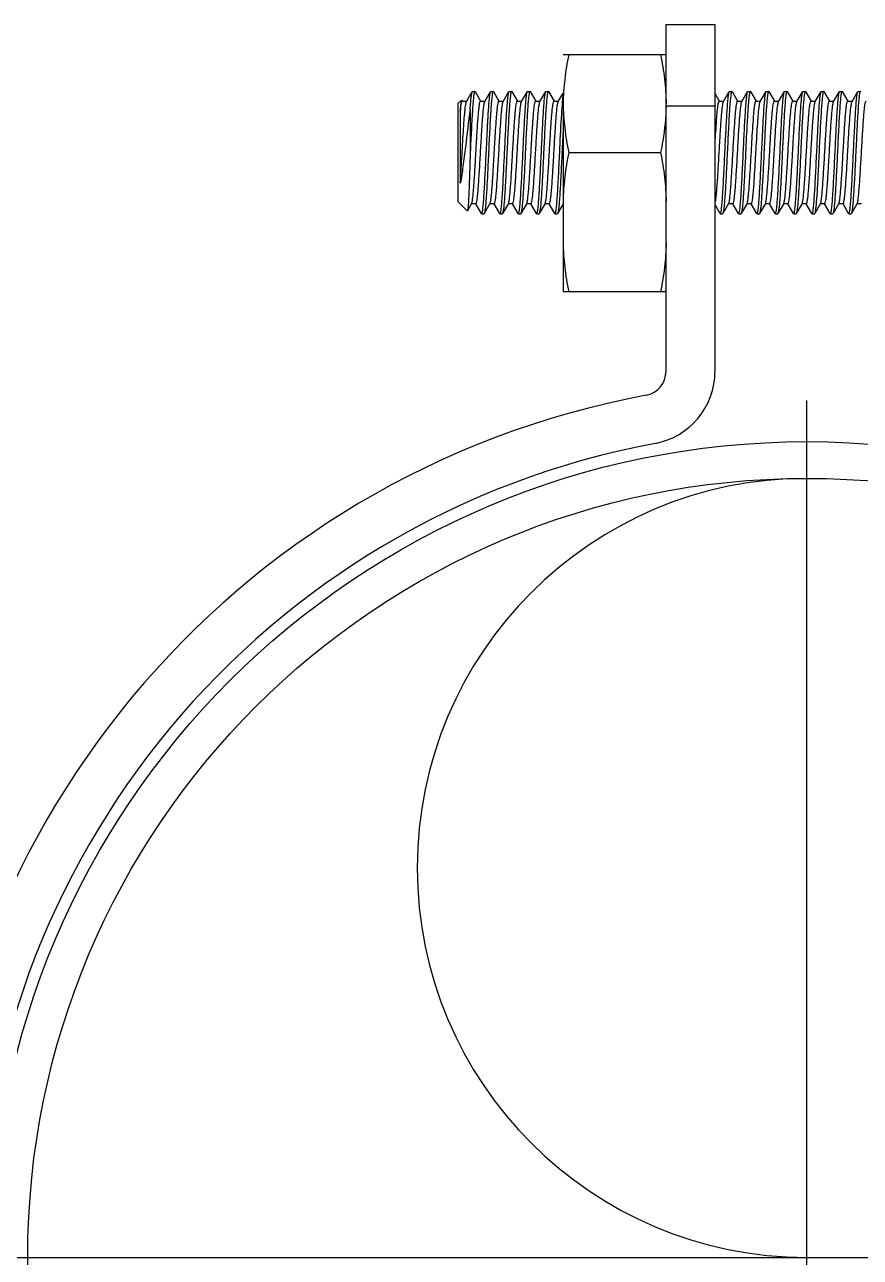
# Model space of a CAD drawing. Extents: x 27938 to 1042331, y -235042 to 1535213.
# Drawn here: x 726423 to 726797, y 752819 to 753371 of the extents above; entities that cross this region are included whole.
import ezdxf

# ---------------------------------------------------------------- set-up
doc = ezdxf.new("R2010")
doc.units = 0
doc.header["$LTSCALE"] = 1000
doc.header["$MEASUREMENT"] = 0
doc.linetypes.add('CENTER', pattern=[50.8, 31.75, -6.35, 6.35, -6.35])

msp = doc.modelspace()

# ---------------------------------------------------------------- linework, layer by layer
at = {"linetype": 'Continuous'}
for p, q in [((726710.41, 753215.81), (726710.41, 753370.97)), ((726710.41, 753370.97), (726732.33, 753370.97)), ((726732.33, 753215.81), (726732.33, 753370.97)), ((726710.41, 753357.52), (726664.39, 753357.52)), ((726621.07, 753336.54), (726623.67, 753340.99)), ((726623.77, 753341.09), (726624.8, 753341.09)), ((726624.91, 753340.99), (726624.8, 753341.09)), ((726624.91, 753340.99), (726627.41, 753336.68)), ((726629.29, 753336.54), (726631.88, 753340.99)), ((726631.88, 753340.99), (726631.99, 753341.09)), ((726631.99, 753341.09), (726633.02, 753341.09)), ((726633.13, 753340.99), (726633.02, 753341.09)), ((726633.13, 753340.99), (726635.63, 753336.68)), ((726637.51, 753336.54), (726640.1, 753340.99)), ((726640.1, 753340.99), (726640.21, 753341.09)), ((726640.21, 753341.09), (726641.24, 753341.09)), ((726641.35, 753340.99), (726641.24, 753341.09)), ((726641.35, 753340.99), (726643.85, 753336.68)), ((726645.73, 753336.54), (726648.32, 753340.99)), ((726648.32, 753340.99), (726648.43, 753341.09)), ((726648.43, 753341.09), (726649.46, 753341.09)), ((726649.57, 753340.99), (726649.46, 753341.09)), ((726649.57, 753340.99), (726652.07, 753336.68)), ((726653.95, 753336.54), (726656.54, 753340.99)), ((726656.54, 753340.99), (726656.65, 753341.09)), ((726656.65, 753341.09), (726657.68, 753341.09)), ((726657.78, 753340.99), (726660.29, 753336.68)), ((726736.13, 753336.54), (726738.72, 753340.99)), ((726738.72, 753340.99), (726738.83, 753341.09)), ((726738.83, 753341.09), (726739.86, 753341.09)), ((726739.97, 753340.99), (726739.86, 753341.09)), ((726739.97, 753340.99), (726742.47, 753336.68)), ((726744.35, 753336.54), (726746.94, 753340.99)), ((726746.94, 753340.99), (726747.05, 753341.09)), ((726747.05, 753341.09), (726748.08, 753341.09)), ((726748.19, 753340.99), (726750.69, 753336.68)), ((726752.57, 753336.54), (726755.16, 753340.99)), ((726755.16, 753340.99), (726755.27, 753341.09)), ((726755.27, 753341.09), (726756.3, 753341.09)), ((726756.41, 753340.99), (726756.3, 753341.09)), ((726756.41, 753340.99), (726758.91, 753336.68)), ((726760.79, 753336.54), (726763.38, 753340.99)), ((726763.38, 753340.99), (726763.49, 753341.09)), ((726763.49, 753341.09), (726764.52, 753341.09)), ((726764.62, 753340.99), (726764.52, 753341.09)), ((726764.62, 753340.99), (726767.13, 753336.68)), ((726769, 753336.54), (726771.6, 753340.99)), ((726771.6, 753340.99), (726771.7, 753341.09)), ((726771.7, 753341.09), (726772.73, 753341.09)), ((726772.84, 753340.99), (726772.73, 753341.09)), ((726772.84, 753340.99), (726775.34, 753336.68)), ((726777.22, 753336.54), (726779.82, 753340.99)), ((726779.82, 753340.99), (726779.92, 753341.09)), ((726779.92, 753341.09), (726780.95, 753341.09)), ((726781.06, 753340.99), (726780.95, 753341.09)), ((726781.06, 753340.99), (726783.56, 753336.68)), ((726785.44, 753336.54), (726788.03, 753340.99)), ((726788.03, 753340.99), (726788.14, 753341.09)), ((726788.14, 753341.09), (726789.17, 753341.09)), ((726789.28, 753340.99), (726789.17, 753341.09)), ((726789.28, 753340.99), (726791.78, 753336.68)), ((726793.66, 753336.54), (726796.25, 753340.99)), ((726796.25, 753340.99), (726796.36, 753341.09)), ((726796.36, 753341.09), (726797.39, 753341.09)), ((726617.27, 753335.61), (726618.84, 753337.18)), ((726617.27, 753335.61), (726617.27, 753291.78)), ((726618.92, 753337.15), (726618.84, 753337.18)), ((726618.92, 753337.15), (726619.19, 753336.68)), ((726619.15, 753336.65), (726621.14, 753336.65)), ((726627.36, 753336.65), (726629.36, 753336.65)), ((726635.58, 753336.65), (726637.57, 753336.65)), ((726643.8, 753336.65), (726645.79, 753336.65)), ((726652.02, 753336.65), (726654.01, 753336.65)), ((726660.24, 753336.65), (726662.23, 753336.65)), ((726662.16, 753336.54), (726664.39, 753340.36)), ((726664.39, 753339.09), (726664.39, 753251.42)), ((726732.33, 753340), (726734.25, 753336.68)), ((726734.2, 753336.65), (726736.19, 753336.65)), ((726742.42, 753336.65), (726744.41, 753336.65)), ((726750.64, 753336.65), (726752.63, 753336.65)), ((726758.86, 753336.65), (726760.85, 753336.65)), ((726767.08, 753336.65), (726769.07, 753336.65)), ((726775.3, 753336.65), (726777.29, 753336.65)), ((726777.14, 753336.36), (726777.22, 753336.54)), ((726783.51, 753336.65), (726785.51, 753336.65)), ((726791.73, 753336.65), (726793.72, 753336.65)), ((726793.6, 753336.42), (726793.66, 753336.54)), ((726618.31, 753332.11), (726618.31, 753299.99)), ((726622.75, 753333.09), (726622.75, 753313.68)), ((726710.41, 753334.61), (726732.33, 753334.61)), ((726666.86, 753313.69), (726707.94, 753313.69)), ((726617.27, 753291.78), (726621.45, 753287.6)), ((726621.52, 753287.62), (726621.44, 753287.6)), ((726623.38, 753290.85), (726621.52, 753287.62)), ((726625.31, 753290.73), (726623.32, 753290.73)), ((726623.38, 753290.85), (726623.45, 753291)), ((726627.77, 753286.39), (726625.26, 753290.71)), ((726627.77, 753286.39), (726627.88, 753286.3)), ((726627.88, 753286.3), (726628.91, 753286.3)), ((726631.6, 753290.85), (726629.02, 753286.39)), ((726633.53, 753290.73), (726631.54, 753290.73)), ((726635.99, 753286.39), (726633.48, 753290.71)), ((726635.99, 753286.39), (726636.1, 753286.3)), ((726636.1, 753286.3), (726637.13, 753286.3)), ((726637.24, 753286.39), (726637.13, 753286.3)), ((726639.82, 753290.85), (726637.24, 753286.39)), ((726641.75, 753290.73), (726639.76, 753290.73)), ((726644.21, 753286.39), (726641.7, 753290.71)), ((726644.21, 753286.39), (726644.32, 753286.3)), ((726644.32, 753286.3), (726645.35, 753286.3)), ((726645.46, 753286.39), (726645.35, 753286.3)), ((726648.04, 753290.85), (726645.46, 753286.39)), ((726649.97, 753290.73), (726647.97, 753290.73)), ((726652.43, 753286.39), (726649.92, 753290.71)), ((726652.43, 753286.39), (726652.54, 753286.3)), ((726652.54, 753286.3), (726653.57, 753286.3)), ((726653.67, 753286.39), (726653.57, 753286.3)), ((726656.26, 753290.85), (726653.67, 753286.39)), ((726658.18, 753290.73), (726656.19, 753290.73)), ((726660.65, 753286.39), (726658.14, 753290.71)), ((726660.65, 753286.39), (726660.76, 753286.3)), ((726660.76, 753286.3), (726661.79, 753286.3)), ((726661.89, 753286.39), (726661.78, 753286.3)), ((726664.39, 753290.69), (726661.89, 753286.39)), ((726734.61, 753286.39), (726732.33, 753290.32)), ((726734.61, 753286.39), (726734.72, 753286.3)), ((726734.72, 753286.3), (726735.75, 753286.3)), ((726735.86, 753286.39), (726735.75, 753286.3)), ((726738.44, 753290.85), (726735.86, 753286.39)), ((726740.37, 753290.73), (726738.38, 753290.73)), ((726738.44, 753290.85), (726738.52, 753291.01)), ((726742.83, 753286.39), (726740.32, 753290.71)), ((726742.83, 753286.39), (726742.94, 753286.3)), ((726742.94, 753286.3), (726743.97, 753286.3)), ((726744.08, 753286.39), (726743.97, 753286.3)), ((726746.66, 753290.85), (726744.08, 753286.39)), ((726748.59, 753290.73), (726746.6, 753290.73)), ((726751.05, 753286.39), (726748.54, 753290.71)), ((726751.05, 753286.39), (726751.16, 753286.3)), ((726751.16, 753286.3), (726752.19, 753286.3)), ((726752.3, 753286.39), (726752.19, 753286.3)), ((726754.88, 753290.85), (726752.3, 753286.39)), ((726756.8, 753290.73), (726754.81, 753290.73)), ((726759.27, 753286.39), (726756.76, 753290.71)), ((726759.27, 753286.39), (726759.38, 753286.3)), ((726759.38, 753286.3), (726760.41, 753286.3)), ((726760.51, 753286.39), (726760.41, 753286.3)), ((726763.1, 753290.85), (726760.51, 753286.39)), ((726765.02, 753290.73), (726763.03, 753290.73)), ((726767.49, 753286.39), (726764.98, 753290.71)), ((726767.49, 753286.39), (726767.6, 753286.3)), ((726767.6, 753286.3), (726768.62, 753286.3)), ((726768.73, 753286.39), (726768.62, 753286.3)), ((726771.32, 753290.85), (726768.73, 753286.39)), ((726773.24, 753290.73), (726771.25, 753290.73)), ((726775.71, 753286.39), (726773.19, 753290.71)), ((726775.71, 753286.39), (726775.81, 753286.3)), ((726775.81, 753286.3), (726776.84, 753286.3)), ((726779.53, 753290.85), (726776.95, 753286.39)), ((726781.46, 753290.73), (726779.47, 753290.73)), ((726783.92, 753286.39), (726781.41, 753290.71)), ((726783.92, 753286.39), (726784.03, 753286.3)), ((726784.03, 753286.3), (726785.06, 753286.3)), ((726785.17, 753286.39), (726785.06, 753286.3)), ((726787.75, 753290.85), (726785.17, 753286.39)), ((726789.68, 753290.73), (726787.69, 753290.73)), ((726792.14, 753286.39), (726789.63, 753290.71)), ((726792.14, 753286.39), (726792.25, 753286.3)), ((726792.25, 753286.3), (726793.28, 753286.3)), ((726793.39, 753286.39), (726793.28, 753286.3)), ((726795.97, 753290.85), (726793.39, 753286.39)), ((726797.9, 753290.73), (726795.91, 753290.73)), ((726710.41, 753251.42), (726664.39, 753251.42))]:
    msp.add_line(p, q, dxfattribs=at)
at = {"color": 0, "linetype": 'CENTER'}
for p, q in [((726773.42, 752435.51), (726773.42, 753202.73)), ((726389.81, 752819.12), (727157.03, 752819.12))]:
    msp.add_line(p, q, dxfattribs=at)
at = {"linetype": 'Continuous'}
for radius in [365.17, 348.74]:
    msp.add_circle((726773.42, 752819.12), radius, dxfattribs=at)
for centre, radius, start, end in [((728793.48, 753214.56), 2131.95, 177.03534, 177.33485), ((726699.45, 753215.81), 10.96, 280.562, 0), ((726699.45, 753215.81), 32.87, 280.562, 0), ((726773.42, 752819.12), 392.57, 100.562, 180), ((726773.42, 752819.12), 370.65, 100.562, 180)]:
    msp.add_arc(centre, radius, start, end, dxfattribs=at)
msp.add_arc((726773.42, 752993.49), 174.37, 90, 270)
for points, knots in [([(726666.86, 753357.52), (726666.1, 753353.92), (726664.85, 753346.65), (726664.39, 753339.28), (726664.39, 753335.61)], [0, 0, 0, 0, 0.500766, 1, 1, 1, 1]), ([(726707.94, 753357.52), (726708.7, 753353.92), (726709.95, 753346.65), (726710.41, 753339.28), (726710.41, 753335.61)], [0, 0, 0, 0, 0.500766, 1, 1, 1, 1]), ([(726624.8, 753341.09), (726624.74, 753341.09), (726624.62, 753340.86), (726624.53, 753340.49), (726624.39, 753339.82), (726624.21, 753338.47), (726624, 753336.18), (726623.75, 753332.81), (726623.5, 753328.71), (726623.25, 753324.04), (726623, 753318.96), (726622.83, 753315.46), (726622.75, 753313.68)], [0, 0, 0, 0, 0.006675, 0.021733, 0.045899, 0.079115, 0.171509, 0.295573, 0.446611, 0.618863, 0.80571, 1, 1, 1, 1]), ([(726622.75, 753333.09), (726622.82, 753334.11), (726622.95, 753335.93), (726623.16, 753338.31), (726623.39, 753339.91), (726623.52, 753340.75), (726623.67, 753340.99)], [0, 0, 0, 0, 0.387273, 0.6883, 0.894185, 1, 1, 1, 1]), ([(726623.67, 753340.99), (726623.68, 753341.02), (726623.71, 753341.06), (726623.75, 753341.09), (726623.77, 753341.09)], [0, 0, 0, 0, 0.600066, 1, 1, 1, 1]), ([(726629.94, 753313.69), (726630.1, 753317.01), (726630.33, 753321.85), (726630.65, 753328.04), (726630.89, 753332.04), (726631.13, 753335.4), (726631.34, 753338.04), (726631.6, 753339.8), (726631.73, 753340.73), (726631.88, 753340.99)], [0, 0, 0, 0, 0.364023, 0.530316, 0.678347, 0.803037, 0.900138, 0.966413, 1, 1, 1, 1]), ([(726633.02, 753341.09), (726632.96, 753341.09), (726632.84, 753340.86), (726632.74, 753340.49), (726632.61, 753339.82), (726632.43, 753338.47), (726632.21, 753336.18), (726631.97, 753332.82), (726631.72, 753328.72), (726631.47, 753324.04), (726631.22, 753318.97), (726631.05, 753315.47), (726630.97, 753313.69)], [0, 0, 0, 0, 0.006671, 0.021724, 0.045885, 0.079095, 0.17148, 0.295534, 0.446569, 0.618825, 0.805687, 1, 1, 1, 1]), ([(726638.16, 753313.69), (726638.31, 753317.01), (726638.54, 753321.85), (726638.87, 753328.04), (726639.11, 753332.04), (726639.35, 753335.4), (726639.56, 753338.04), (726639.81, 753339.8), (726639.95, 753340.73), (726640.1, 753340.99)], [0, 0, 0, 0, 0.364025, 0.530318, 0.678348, 0.803036, 0.900137, 0.966414, 1, 1, 1, 1]), ([(726641.24, 753341.09), (726641.18, 753341.09), (726641.06, 753340.86), (726640.96, 753340.49), (726640.83, 753339.82), (726640.65, 753338.47), (726640.43, 753336.18), (726640.19, 753332.82), (726639.94, 753328.72), (726639.69, 753324.04), (726639.44, 753318.97), (726639.27, 753315.47), (726639.18, 753313.69)], [0, 0, 0, 0, 0.006671, 0.021723, 0.045883, 0.079092, 0.171477, 0.295531, 0.446566, 0.618823, 0.805686, 1, 1, 1, 1]), ([(726646.37, 753313.69), (726646.53, 753317.01), (726646.76, 753321.85), (726647.09, 753328.04), (726647.33, 753332.04), (726647.57, 753335.4), (726647.78, 753338.04), (726648.03, 753339.8), (726648.17, 753340.73), (726648.32, 753340.99)], [0, 0, 0, 0, 0.364025, 0.530318, 0.678348, 0.803036, 0.900137, 0.966414, 1, 1, 1, 1]), ([(726649.46, 753341.09), (726649.4, 753341.09), (726649.28, 753340.86), (726649.18, 753340.49), (726649.05, 753339.82), (726648.87, 753338.47), (726648.65, 753336.18), (726648.41, 753332.82), (726648.16, 753328.72), (726647.91, 753324.04), (726647.65, 753318.97), (726647.49, 753315.47), (726647.4, 753313.69)], [0, 0, 0, 0, 0.00667, 0.021722, 0.045881, 0.07909, 0.171474, 0.295528, 0.446564, 0.618821, 0.805685, 1, 1, 1, 1]), ([(726654.59, 753313.69), (726654.75, 753317.01), (726654.98, 753321.85), (726655.31, 753328.04), (726655.54, 753332.04), (726655.78, 753335.4), (726656, 753338.04), (726656.25, 753339.8), (726656.39, 753340.73), (726656.54, 753340.99)], [0, 0, 0, 0, 0.364025, 0.530318, 0.678349, 0.803036, 0.900137, 0.966414, 1, 1, 1, 1]), ([(726657.68, 753341.09), (726657.61, 753341.09), (726657.49, 753340.86), (726657.4, 753340.49), (726657.27, 753339.82), (726657.09, 753338.47), (726656.87, 753336.18), (726656.62, 753332.82), (726656.38, 753328.72), (726656.12, 753324.04), (726655.87, 753318.97), (726655.71, 753315.47), (726655.62, 753313.69)], [0, 0, 0, 0, 0.006675, 0.021731, 0.045894, 0.079107, 0.171496, 0.295551, 0.446583, 0.618835, 0.805691, 1, 1, 1, 1]), ([(726657.78, 753340.99), (726657.77, 753341.02), (726657.74, 753341.06), (726657.7, 753341.09), (726657.68, 753341.09)], [0, 0, 0, 0, 0.600342, 1, 1, 1, 1]), ([(726736.78, 753313.69), (726736.93, 753317.01), (726737.16, 753321.85), (726737.49, 753328.04), (726737.73, 753332.04), (726737.97, 753335.4), (726738.18, 753338.04), (726738.44, 753339.8), (726738.57, 753340.73), (726738.72, 753340.99)], [0, 0, 0, 0, 0.364034, 0.530328, 0.678356, 0.803044, 0.900143, 0.966415, 1, 1, 1, 1]), ([(726739.86, 753341.09), (726739.8, 753341.09), (726739.68, 753340.86), (726739.58, 753340.49), (726739.45, 753339.82), (726739.27, 753338.47), (726739.05, 753336.18), (726738.81, 753332.82), (726738.56, 753328.72), (726738.31, 753324.04), (726738.06, 753318.97), (726737.89, 753315.47), (726737.81, 753313.69)], [0, 0, 0, 0, 0.006691, 0.021767, 0.045945, 0.079169, 0.17157, 0.295628, 0.44665, 0.618882, 0.805717, 1, 1, 1, 1]), ([(726744.99, 753313.69), (726745.15, 753317.01), (726745.38, 753321.85), (726745.71, 753328.04), (726745.95, 753332.04), (726746.19, 753335.4), (726746.4, 753338.04), (726746.65, 753339.8), (726746.79, 753340.73), (726746.94, 753340.99)], [0, 0, 0, 0, 0.364034, 0.530327, 0.678355, 0.803043, 0.900143, 0.966415, 1, 1, 1, 1]), ([(726748.08, 753341.09), (726748.01, 753341.09), (726747.88, 753340.8), (726747.77, 753340.34), (726747.62, 753339.5), (726747.49, 753338.38), (726747.35, 753336.95), (726747.14, 753334.51), (726747.01, 753332.54), (726746.93, 753331.14)], [0, 0, 0, 0, 0.021805, 0.073036, 0.155592, 0.268964, 0.411896, 0.582786, 1, 1, 1, 1]), ([(726748.19, 753340.99), (726748.17, 753341.02), (726748.15, 753341.06), (726748.1, 753341.09), (726748.08, 753341.09)], [0, 0, 0, 0, 0.600474, 1, 1, 1, 1]), ([(726754.12, 753331.14), (726754.2, 753332.42), (726754.35, 753334.7), (726754.6, 753337.65), (726754.8, 753339.55), (726755, 753340.55), (726755.1, 753340.88), (726755.16, 753340.99)], [0, 0, 0, 0, 0.387696, 0.690539, 0.896873, 0.961452, 1, 1, 1, 1]), ([(726756.3, 753341.09), (726756.24, 753341.09), (726756.12, 753340.86), (726756.02, 753340.49), (726755.89, 753339.82), (726755.71, 753338.47), (726755.49, 753336.18), (726755.25, 753332.82), (726755, 753328.72), (726754.75, 753324.04), (726754.49, 753318.97), (726754.33, 753315.47), (726754.24, 753313.69)], [0, 0, 0, 0, 0.006669, 0.02172, 0.045878, 0.079088, 0.171477, 0.295537, 0.446568, 0.61882, 0.805683, 1, 1, 1, 1]), ([(726761.43, 753313.69), (726761.59, 753317.01), (726761.82, 753321.85), (726762.15, 753328.04), (726762.38, 753332.04), (726762.62, 753335.4), (726762.84, 753338.04), (726763.09, 753339.8), (726763.22, 753340.73), (726763.38, 753340.99)], [0, 0, 0, 0, 0.364023, 0.530311, 0.678335, 0.803027, 0.900135, 0.966413, 1, 1, 1, 1]), ([(726764.52, 753341.09), (726764.45, 753341.09), (726764.33, 753340.86), (726764.24, 753340.49), (726764.11, 753339.82), (726763.93, 753338.47), (726763.71, 753336.18), (726763.46, 753332.82), (726763.22, 753328.72), (726762.96, 753324.04), (726762.71, 753318.97), (726762.55, 753315.47), (726762.46, 753313.69)], [0, 0, 0, 0, 0.00667, 0.021722, 0.045882, 0.079092, 0.171482, 0.295542, 0.446572, 0.618823, 0.805684, 1, 1, 1, 1]), ([(726769.65, 753313.69), (726769.81, 753317.01), (726770.04, 753321.85), (726770.37, 753328.04), (726770.6, 753332.04), (726770.84, 753335.4), (726771.06, 753338.04), (726771.31, 753339.8), (726771.44, 753340.73), (726771.6, 753340.99)], [0, 0, 0, 0, 0.364024, 0.530311, 0.678335, 0.803027, 0.900135, 0.966414, 1, 1, 1, 1]), ([(726772.73, 753341.09), (726772.67, 753341.09), (726772.55, 753340.86), (726772.46, 753340.49), (726772.33, 753339.82), (726772.15, 753338.47), (726771.93, 753336.18), (726771.68, 753332.82), (726771.43, 753328.72), (726771.18, 753324.04), (726770.93, 753318.97), (726770.76, 753315.47), (726770.68, 753313.69)], [0, 0, 0, 0, 0.006671, 0.021724, 0.045885, 0.079096, 0.171487, 0.295547, 0.446577, 0.618826, 0.805686, 1, 1, 1, 1]), ([(726777.87, 753313.69), (726778.03, 753317.01), (726778.26, 753321.85), (726778.59, 753328.04), (726778.82, 753332.04), (726779.06, 753335.4), (726779.27, 753338.04), (726779.53, 753339.8), (726779.66, 753340.73), (726779.82, 753340.99)], [0, 0, 0, 0, 0.364024, 0.530311, 0.678335, 0.803027, 0.900135, 0.966414, 1, 1, 1, 1]), ([(726780.95, 753341.09), (726780.89, 753341.09), (726780.77, 753340.86), (726780.68, 753340.49), (726780.54, 753339.82), (726780.36, 753338.47), (726780.15, 753336.18), (726779.9, 753332.82), (726779.65, 753328.72), (726779.4, 753324.04), (726779.15, 753318.97), (726778.98, 753315.47), (726778.9, 753313.69)], [0, 0, 0, 0, 0.006677, 0.021737, 0.045904, 0.079119, 0.171516, 0.295578, 0.446605, 0.618846, 0.805696, 1, 1, 1, 1]), ([(726786.09, 753313.69), (726786.25, 753317.01), (726786.48, 753321.85), (726786.8, 753328.04), (726787.04, 753332.04), (726787.28, 753335.4), (726787.49, 753338.04), (726787.75, 753339.8), (726787.88, 753340.73), (726788.03, 753340.99)], [0, 0, 0, 0, 0.364025, 0.530311, 0.678336, 0.803029, 0.900136, 0.966414, 1, 1, 1, 1]), ([(726789.17, 753341.09), (726789.11, 753341.09), (726788.99, 753340.86), (726788.89, 753340.49), (726788.76, 753339.82), (726788.58, 753338.47), (726788.36, 753336.18), (726788.12, 753332.82), (726787.87, 753328.72), (726787.62, 753324.04), (726787.37, 753318.97), (726787.2, 753315.47), (726787.12, 753313.69)], [0, 0, 0, 0, 0.006678, 0.021739, 0.045907, 0.079123, 0.171521, 0.295583, 0.44661, 0.618849, 0.805697, 1, 1, 1, 1]), ([(726794.31, 753313.69), (726794.46, 753317.01), (726794.69, 753321.85), (726795.02, 753328.04), (726795.26, 753332.04), (726795.5, 753335.4), (726795.71, 753338.04), (726795.96, 753339.8), (726796.1, 753340.73), (726796.25, 753340.99)], [0, 0, 0, 0, 0.364025, 0.530311, 0.678336, 0.803029, 0.900137, 0.966414, 1, 1, 1, 1]), ([(726797.39, 753341.09), (726797.33, 753341.09), (726797.21, 753340.86), (726797.11, 753340.49), (726796.98, 753339.82), (726796.8, 753338.47), (726796.58, 753336.18), (726796.34, 753332.82), (726796.09, 753328.72), (726795.84, 753324.04), (726795.59, 753318.97), (726795.42, 753315.47), (726795.33, 753313.69)], [0, 0, 0, 0, 0.006679, 0.021742, 0.04591, 0.079127, 0.171526, 0.295588, 0.446614, 0.618853, 0.805699, 1, 1, 1, 1]), ([(726618.84, 753337.18), (726618.8, 753337.14), (726618.76, 753336.99), (726618.65, 753336.53), (726618.55, 753335.56), (726618.42, 753334.02), (726618.35, 753332.8), (726618.31, 753332.11)], [0, 0, 0, 0, 0.030031, 0.087347, 0.285412, 0.591997, 1, 1, 1, 1]), ([(726618.31, 753332.11), (726618.37, 753332.76), (726618.49, 753333.86), (726618.69, 753335.35), (726618.86, 753336.11), (726619.03, 753336.65), (726619.15, 753336.65)], [0, 0, 0, 0, 0.420456, 0.730326, 0.922693, 1, 1, 1, 1]), ([(726618.31, 753299.99), (726618.57, 753303.7), (726618.9, 753309.43), (726619.34, 753317.1), (726619.67, 753322.77), (726620, 753327.81), (726620.29, 753331.45), (726620.54, 753333.79), (726620.7, 753335.04), (726620.86, 753335.92), (726620.98, 753336.39), (726621.07, 753336.54)], [0, 0, 0, 0, 0.30446, 0.46946, 0.627882, 0.768787, 0.882469, 0.926584, 0.961179, 0.985723, 1, 1, 1, 1]), ([(726623.45, 753291), (726623.58, 753291.34), (726623.75, 753292.29), (726623.98, 753294.06), (726624.21, 753296.53), (726624.55, 753300.9), (726624.95, 753307.27), (726625.33, 753314.02), (726625.65, 753319.59), (726625.89, 753323.56), (726626.13, 753327.18), (726626.36, 753330.34), (726626.6, 753332.92), (726626.82, 753334.81), (726627.03, 753335.98), (726627.19, 753336.49), (726627.31, 753336.65), (726627.36, 753336.65)], [0, 0, 0, 0, 0.023329, 0.062811, 0.117241, 0.184783, 0.349527, 0.534449, 0.626544, 0.714121, 0.794147, 0.863852, 0.92084, 0.963175, 0.989517, 0.99656, 1, 1, 1, 1]), ([(726625.31, 753290.73), (726625.36, 753290.73), (726625.48, 753290.9), (726625.65, 753291.42), (726625.86, 753292.64), (726626.09, 753294.6), (726626.33, 753297.27), (726626.57, 753300.52), (726626.81, 753304.25), (726627.06, 753308.32), (726627.38, 753313.99), (726627.7, 753319.62), (726628.03, 753324.99), (726628.27, 753328.51), (726628.52, 753331.49), (726628.74, 753333.84), (726628.99, 753335.44), (726629.14, 753336.29), (726629.29, 753336.54)], [0, 0, 0, 0, 0.003516, 0.010771, 0.037949, 0.081609, 0.140308, 0.211978, 0.294061, 0.383613, 0.477416, 0.664254, 0.750572, 0.827952, 0.893624, 0.945254, 0.981055, 1, 1, 1, 1]), ([(726632.46, 753296.95), (726632.61, 753298.74), (726632.88, 753302.65), (726633.25, 753308.83), (726633.63, 753315.44), (726634, 753321.89), (726634.32, 753326.91), (726634.59, 753330.42), (726634.78, 753332.55), (726634.97, 753334.22), (726635.16, 753335.52), (726635.31, 753336.19), (726635.48, 753336.65), (726635.58, 753336.65)], [0, 0, 0, 0, 0.134735, 0.294625, 0.465613, 0.632623, 0.780938, 0.843915, 0.897532, 0.94062, 0.972276, 0.991945, 1, 1, 1, 1]), ([(726634.51, 753296.95), (726634.82, 753300.67), (726635.18, 753306.58), (726635.64, 753314.62), (726635.99, 753320.88), (726636.35, 753326.56), (726636.66, 753330.71), (726636.93, 753333.4), (726637.1, 753334.84), (726637.28, 753335.84), (726637.41, 753336.37), (726637.51, 753336.54)], [0, 0, 0, 0, 0.282028, 0.446286, 0.60859, 0.75578, 0.875942, 0.92276, 0.959436, 0.985284, 1, 1, 1, 1]), ([(726639.82, 753290.85), (726639.97, 753291.1), (726640.12, 753291.95), (726640.37, 753293.55), (726640.59, 753295.9), (726640.84, 753298.88), (726641.08, 753302.39), (726641.41, 753307.77), (726641.73, 753313.39), (726642.05, 753319.07), (726642.3, 753323.14), (726642.54, 753326.87), (726642.78, 753330.12), (726643.02, 753332.79), (726643.25, 753334.75), (726643.47, 753335.96), (726643.63, 753336.49), (726643.75, 753336.65), (726643.8, 753336.65)], [0, 0, 0, 0, 0.018976, 0.054803, 0.106453, 0.172139, 0.249526, 0.335845, 0.52267, 0.61646, 0.705998, 0.788066, 0.859722, 0.918408, 0.962058, 0.98923, 0.996486, 1, 1, 1, 1]), ([(726641.75, 753290.73), (726641.8, 753290.73), (726641.92, 753290.9), (726642.08, 753291.42), (726642.3, 753292.64), (726642.53, 753294.6), (726642.77, 753297.27), (726643.01, 753300.52), (726643.25, 753304.25), (726643.49, 753308.32), (726643.82, 753313.99), (726644.14, 753319.62), (726644.47, 753324.99), (726644.71, 753328.51), (726644.96, 753331.49), (726645.18, 753333.84), (726645.43, 753335.44), (726645.58, 753336.29), (726645.73, 753336.54)], [0, 0, 0, 0, 0.003515, 0.010772, 0.03795, 0.08161, 0.140308, 0.211979, 0.294061, 0.383612, 0.477415, 0.664252, 0.75057, 0.827951, 0.893623, 0.945254, 0.981055, 1, 1, 1, 1]), ([(726648.04, 753290.85), (726648.19, 753291.1), (726648.34, 753291.95), (726648.59, 753293.55), (726648.81, 753295.9), (726649.06, 753298.88), (726649.3, 753302.39), (726649.63, 753307.77), (726649.95, 753313.39), (726650.27, 753319.07), (726650.52, 753323.14), (726650.76, 753326.87), (726651, 753330.12), (726651.24, 753332.79), (726651.47, 753334.75), (726651.68, 753335.96), (726651.85, 753336.49), (726651.97, 753336.65), (726652.02, 753336.65)], [0, 0, 0, 0, 0.018976, 0.054803, 0.106454, 0.172139, 0.249526, 0.335844, 0.522668, 0.616459, 0.705997, 0.788065, 0.859722, 0.918409, 0.962059, 0.989231, 0.996484, 1, 1, 1, 1]), ([(726649.97, 753290.73), (726650.02, 753290.73), (726650.14, 753290.9), (726650.3, 753291.42), (726650.52, 753292.64), (726650.74, 753294.6), (726650.99, 753297.27), (726651.23, 753300.52), (726651.47, 753304.25), (726651.71, 753308.32), (726652.04, 753313.99), (726652.36, 753319.62), (726652.69, 753324.99), (726652.93, 753328.51), (726653.17, 753331.49), (726653.4, 753333.84), (726653.65, 753335.44), (726653.8, 753336.29), (726653.95, 753336.54)], [0, 0, 0, 0, 0.003517, 0.010771, 0.037949, 0.081609, 0.140308, 0.211978, 0.294062, 0.383613, 0.477416, 0.664254, 0.750571, 0.827951, 0.893624, 0.945254, 0.981055, 1, 1, 1, 1]), ([(726656.26, 753290.85), (726656.4, 753291.1), (726656.56, 753291.95), (726656.81, 753293.55), (726657.03, 753295.9), (726657.27, 753298.88), (726657.51, 753302.39), (726657.85, 753307.77), (726658.17, 753313.39), (726658.49, 753319.07), (726658.73, 753323.14), (726658.98, 753326.87), (726659.22, 753330.12), (726659.46, 753332.79), (726659.68, 753334.75), (726659.9, 753335.96), (726660.06, 753336.49), (726660.18, 753336.65), (726660.24, 753336.65)], [0, 0, 0, 0, 0.018976, 0.054803, 0.106453, 0.172139, 0.249527, 0.335846, 0.52267, 0.61646, 0.705997, 0.788065, 0.859721, 0.918408, 0.962058, 0.98923, 0.996486, 1, 1, 1, 1]), ([(726658.18, 753290.73), (726658.24, 753290.73), (726658.36, 753290.9), (726658.52, 753291.42), (726658.74, 753292.64), (726658.96, 753294.6), (726659.2, 753297.27), (726659.44, 753300.52), (726659.69, 753304.25), (726659.93, 753308.32), (726660.26, 753313.99), (726660.57, 753319.62), (726660.91, 753324.99), (726661.15, 753328.51), (726661.39, 753331.49), (726661.62, 753333.84), (726661.87, 753335.44), (726662.02, 753336.29), (726662.16, 753336.54)], [0, 0, 0, 0, 0.003515, 0.010772, 0.03795, 0.08161, 0.140308, 0.211978, 0.294061, 0.383612, 0.477415, 0.664253, 0.750571, 0.827951, 0.893624, 0.945254, 0.981055, 1, 1, 1, 1]), ([(726662.81, 753313.69), (726663.06, 753318.87), (726663.39, 753326.05), (726663.93, 753334.58), (726664.21, 753337.93), (726664.39, 753339.28)], [0, 0, 0, 0, 0.606527, 0.840991, 1, 1, 1, 1]), ([(726664.39, 753335.61), (726664.39, 753331.93), (726664.85, 753324.56), (726666.1, 753317.3), (726666.86, 753313.69)], [0, 0, 0, 0, 0.499234, 1, 1, 1, 1]), ([(726732.33, 753290.94), (726732.45, 753291.24), (726732.61, 753292.11), (726732.84, 753293.74), (726733.06, 753296.04), (726733.4, 753300.17), (726733.78, 753306.26), (726734.23, 753314.1), (726734.61, 753320.78), (726734.93, 753325.83), (726735.16, 753329.1), (726735.39, 753331.86), (726735.61, 753334.03), (726735.84, 753335.51), (726735.99, 753336.3), (726736.13, 753336.54)], [0, 0, 0, 0, 0.02104, 0.057496, 0.108353, 0.171995, 0.329001, 0.508126, 0.686035, 0.767202, 0.83956, 0.900746, 0.948777, 0.982144, 1, 1, 1, 1]), ([(726733.55, 753333.88), (726733.6, 753334.28), (726733.69, 753334.96), (726733.85, 753335.86), (726733.97, 753336.35), (726734.12, 753336.65), (726734.2, 753336.65)], [0, 0, 0, 0, 0.419149, 0.725719, 0.916884, 1, 1, 1, 1]), ([(726738.52, 753291.01), (726738.64, 753291.35), (726738.81, 753292.32), (726739.05, 753294.1), (726739.27, 753296.57), (726739.61, 753300.95), (726740.01, 753307.32), (726740.39, 753314.07), (726740.71, 753319.63), (726740.95, 753323.59), (726741.19, 753327.21), (726741.42, 753330.35), (726741.66, 753332.93), (726741.88, 753334.82), (726742.09, 753335.98), (726742.25, 753336.49), (726742.37, 753336.65), (726742.42, 753336.65)], [0, 0, 0, 0, 0.023633, 0.063368, 0.11799, 0.185658, 0.350471, 0.535259, 0.627237, 0.714679, 0.794564, 0.864136, 0.921007, 0.963252, 0.989537, 0.996564, 1, 1, 1, 1]), ([(726740.37, 753290.73), (726740.42, 753290.73), (726740.54, 753290.9), (726740.7, 753291.42), (726740.92, 753292.64), (726741.15, 753294.6), (726741.39, 753297.27), (726741.63, 753300.52), (726741.87, 753304.25), (726742.12, 753308.32), (726742.44, 753313.99), (726742.76, 753319.62), (726743.09, 753324.99), (726743.33, 753328.51), (726743.58, 753331.49), (726743.8, 753333.84), (726744.05, 753335.44), (726744.2, 753336.29), (726744.35, 753336.54)], [0, 0, 0, 0, 0.003516, 0.010771, 0.037949, 0.081609, 0.140308, 0.211978, 0.294061, 0.383613, 0.477416, 0.664254, 0.750572, 0.827952, 0.893624, 0.945254, 0.981055, 1, 1, 1, 1]), ([(726749.49, 753328.31), (726749.58, 753329.48), (726749.74, 753331.53), (726749.98, 753333.91), (726750.18, 753335.32), (726750.33, 753336.02), (726750.44, 753336.42), (726750.57, 753336.65), (726750.64, 753336.65)], [0, 0, 0, 0, 0.415728, 0.728657, 0.841879, 0.924583, 0.976407, 1, 1, 1, 1]), ([(726751.54, 753328.31), (726751.62, 753329.37), (726751.77, 753331.25), (726752, 753333.71), (726752.26, 753335.39), (726752.41, 753336.28), (726752.57, 753336.54)], [0, 0, 0, 0, 0.381837, 0.682377, 0.890569, 1, 1, 1, 1]), ([(726754.88, 753290.85), (726755.03, 753291.1), (726755.18, 753291.95), (726755.43, 753293.55), (726755.65, 753295.9), (726755.89, 753298.88), (726756.14, 753302.39), (726756.47, 753307.77), (726756.79, 753313.39), (726757.11, 753319.07), (726757.36, 753323.14), (726757.6, 753326.87), (726757.84, 753330.12), (726758.08, 753332.79), (726758.3, 753334.75), (726758.52, 753335.96), (726758.69, 753336.49), (726758.81, 753336.65), (726758.86, 753336.65)], [0, 0, 0, 0, 0.018976, 0.054803, 0.106453, 0.172139, 0.249526, 0.335844, 0.522668, 0.616459, 0.705997, 0.788065, 0.859722, 0.918409, 0.962059, 0.989231, 0.996484, 1, 1, 1, 1]), ([(726756.8, 753290.73), (726756.86, 753290.73), (726756.98, 753290.9), (726757.14, 753291.42), (726757.36, 753292.64), (726757.58, 753294.6), (726757.82, 753297.27), (726758.06, 753300.52), (726758.31, 753304.25), (726758.55, 753308.32), (726758.88, 753313.99), (726759.19, 753319.62), (726759.53, 753324.99), (726759.77, 753328.51), (726760.01, 753331.49), (726760.24, 753333.84), (726760.49, 753335.44), (726760.64, 753336.29), (726760.79, 753336.54)], [0, 0, 0, 0, 0.003517, 0.010771, 0.037949, 0.081609, 0.140308, 0.211978, 0.294062, 0.383613, 0.477416, 0.664254, 0.750571, 0.827951, 0.893624, 0.945254, 0.981055, 1, 1, 1, 1]), ([(726763.1, 753290.85), (726763.24, 753291.1), (726763.4, 753291.95), (726763.64, 753293.55), (726763.87, 753295.9), (726764.11, 753298.88), (726764.35, 753302.39), (726764.69, 753307.77), (726765.01, 753313.39), (726765.33, 753319.07), (726765.57, 753323.14), (726765.82, 753326.87), (726766.06, 753330.12), (726766.3, 753332.79), (726766.52, 753334.75), (726766.74, 753335.96), (726766.9, 753336.49), (726767.02, 753336.65), (726767.08, 753336.65)], [0, 0, 0, 0, 0.018976, 0.054803, 0.106454, 0.17214, 0.249527, 0.335846, 0.52267, 0.61646, 0.705997, 0.788065, 0.859721, 0.918408, 0.962058, 0.98923, 0.996486, 1, 1, 1, 1]), ([(726765.02, 753290.73), (726765.08, 753290.73), (726765.2, 753290.9), (726765.36, 753291.42), (726765.58, 753292.64), (726765.8, 753294.6), (726766.04, 753297.27), (726766.28, 753300.52), (726766.53, 753304.25), (726766.77, 753308.32), (726767.1, 753313.99), (726767.41, 753319.62), (726767.75, 753324.99), (726767.99, 753328.51), (726768.23, 753331.49), (726768.46, 753333.84), (726768.71, 753335.44), (726768.86, 753336.29), (726769, 753336.54)], [0, 0, 0, 0, 0.003515, 0.010772, 0.03795, 0.08161, 0.140308, 0.211978, 0.294061, 0.383612, 0.477415, 0.664253, 0.750571, 0.827951, 0.893624, 0.945254, 0.981055, 1, 1, 1, 1]), ([(726771.32, 753290.85), (726771.46, 753291.1), (726771.61, 753291.95), (726771.86, 753293.55), (726772.09, 753295.9), (726772.33, 753298.88), (726772.57, 753302.39), (726772.91, 753307.77), (726773.22, 753313.39), (726773.55, 753319.07), (726773.79, 753323.14), (726774.04, 753326.87), (726774.28, 753330.12), (726774.52, 753332.79), (726774.74, 753334.75), (726774.96, 753335.96), (726775.12, 753336.49), (726775.24, 753336.65), (726775.3, 753336.65)], [0, 0, 0, 0, 0.018976, 0.054803, 0.106453, 0.172139, 0.249526, 0.335844, 0.522668, 0.616459, 0.705997, 0.788066, 0.859722, 0.918409, 0.962059, 0.989231, 0.996484, 1, 1, 1, 1]), ([(726773.24, 753290.73), (726773.29, 753290.73), (726773.41, 753290.89), (726773.57, 753291.4), (726773.79, 753292.56), (726774.01, 753294.45), (726774.24, 753297.02), (726774.48, 753300.17), (726774.72, 753303.78), (726774.96, 753307.74), (726775.27, 753313.3), (726775.66, 753320.04), (726776.05, 753326.41), (726776.39, 753330.79), (726776.62, 753333.27), (726776.85, 753335.06), (726777.02, 753336.02), (726777.14, 753336.36)], [0, 0, 0, 0, 0.003434, 0.010455, 0.036717, 0.078926, 0.135751, 0.205269, 0.285098, 0.372487, 0.464418, 0.649153, 0.813994, 0.881712, 0.93641, 0.976246, 1, 1, 1, 1]), ([(726779.53, 753290.85), (726779.68, 753291.1), (726779.83, 753291.95), (726780.08, 753293.55), (726780.31, 753295.9), (726780.55, 753298.88), (726780.79, 753302.39), (726781.12, 753307.77), (726781.44, 753313.39), (726781.77, 753319.07), (726782.01, 753323.14), (726782.25, 753326.87), (726782.49, 753330.12), (726782.74, 753332.79), (726782.96, 753334.75), (726783.18, 753335.96), (726783.34, 753336.49), (726783.46, 753336.65), (726783.51, 753336.65)], [0, 0, 0, 0, 0.018976, 0.054804, 0.106454, 0.17214, 0.249527, 0.335846, 0.52267, 0.61646, 0.705997, 0.788065, 0.859721, 0.918408, 0.962058, 0.98923, 0.996485, 1, 1, 1, 1]), ([(726781.46, 753290.73), (726781.51, 753290.73), (726781.63, 753290.9), (726781.8, 753291.42), (726782.02, 753292.64), (726782.24, 753294.6), (726782.48, 753297.27), (726782.72, 753300.52), (726782.96, 753304.25), (726783.21, 753308.32), (726783.53, 753313.99), (726783.85, 753319.62), (726784.18, 753324.99), (726784.42, 753328.51), (726784.67, 753331.49), (726784.89, 753333.84), (726785.14, 753335.44), (726785.29, 753336.29), (726785.44, 753336.54)], [0, 0, 0, 0, 0.003514, 0.010772, 0.03795, 0.08161, 0.140308, 0.211979, 0.294061, 0.383613, 0.477416, 0.664254, 0.750572, 0.827952, 0.893624, 0.945254, 0.981055, 1, 1, 1, 1]), ([(726787.75, 753290.85), (726787.9, 753291.1), (726788.05, 753291.95), (726788.3, 753293.55), (726788.52, 753295.9), (726788.77, 753298.88), (726789.01, 753302.39), (726789.34, 753307.77), (726789.66, 753313.39), (726789.99, 753319.07), (726790.23, 753323.14), (726790.47, 753326.87), (726790.71, 753330.12), (726790.95, 753332.79), (726791.18, 753334.75), (726791.4, 753335.96), (726791.56, 753336.49), (726791.68, 753336.65), (726791.73, 753336.65)], [0, 0, 0, 0, 0.018976, 0.054803, 0.106453, 0.172138, 0.249526, 0.335844, 0.522669, 0.61646, 0.705997, 0.788066, 0.859722, 0.918409, 0.962059, 0.989231, 0.996485, 1, 1, 1, 1]), ([(726789.68, 753290.73), (726789.73, 753290.73), (726789.85, 753290.89), (726790.01, 753291.4), (726790.23, 753292.58), (726790.45, 753294.49), (726790.68, 753297.09), (726790.92, 753300.26), (726791.16, 753303.9), (726791.4, 753307.89), (726791.72, 753313.48), (726792.1, 753320.24), (726792.5, 753326.62), (726792.84, 753330.98), (726793.07, 753333.42), (726793.31, 753335.16), (726793.47, 753336.1), (726793.6, 753336.42)], [0, 0, 0, 0, 0.003455, 0.010535, 0.037032, 0.079611, 0.136914, 0.206982, 0.287388, 0.37533, 0.467742, 0.653021, 0.817577, 0.884775, 0.938688, 0.977489, 1, 1, 1, 1]), ([(726795.97, 753290.85), (726796.12, 753291.1), (726796.27, 753291.95), (726796.52, 753293.55), (726796.74, 753295.9), (726796.99, 753298.88), (726797.23, 753302.39), (726797.56, 753307.77), (726797.88, 753313.39), (726798.2, 753319.07), (726798.45, 753323.14), (726798.69, 753326.87), (726798.93, 753330.12), (726799.17, 753332.79), (726799.4, 753334.75), (726799.62, 753335.96), (726799.78, 753336.49), (726799.9, 753336.65), (726799.95, 753336.65)], [0, 0, 0, 0, 0.018976, 0.054804, 0.106454, 0.17214, 0.249527, 0.335846, 0.522669, 0.61646, 0.705997, 0.788065, 0.859721, 0.918408, 0.962058, 0.98923, 0.996484, 1, 1, 1, 1]), ([(726622.75, 753333.09), (726621.94, 753327.51), (726620.97, 753318.96), (726619.58, 753307.92), (726618.78, 753302.48), (726618.31, 753299.99)], [0, 0, 0, 0, 0.506249, 0.772205, 1, 1, 1, 1]), ([(726710.41, 753334.62), (726710.35, 753329.35), (726709.63, 753322.32), (726708.3, 753315.42), (726707.94, 753313.69)], [0, 0, 0, 0, 0.749247, 1, 1, 1, 1]), ([(726732.33, 753316.78), (726732.52, 753320.1), (726732.86, 753325.8), (726733.27, 753331.51), (726733.55, 753333.88)], [0, 0, 0, 0, 0.5822, 1, 1, 1, 1]), ([(726746.93, 753331.14), (726746.85, 753329.84), (726746.51, 753324.03), (726746.24, 753318.21), (726746.02, 753313.69)], [0, 0, 0, 0, 0.222854, 1, 1, 1, 1]), ([(726753.21, 753313.69), (726753.29, 753315.26), (726753.57, 753321.08), (726753.85, 753326.89), (726754.12, 753331.14)], [0, 0, 0, 0, 0.269629, 1, 1, 1, 1]), ([(726746.66, 753290.85), (726746.75, 753291), (726746.87, 753291.49), (726747.04, 753292.4), (726747.21, 753293.71), (726747.46, 753296.14), (726747.76, 753299.93), (726748.09, 753305.15), (726748.43, 753310.99), (726748.88, 753318.79), (726749.21, 753324.58), (726749.49, 753328.31)], [0, 0, 0, 0, 0.014411, 0.03932, 0.074484, 0.119335, 0.234772, 0.377376, 0.53685, 0.701654, 1, 1, 1, 1]), ([(726748.59, 753290.73), (726748.68, 753290.73), (726748.85, 753291.14), (726748.99, 753291.75), (726749.17, 753292.92), (726749.34, 753294.43), (726749.53, 753296.35), (726749.78, 753299.55), (726750.09, 753304.17), (726750.44, 753310.18), (726750.8, 753316.48), (726751.15, 753322.56), (726751.41, 753326.47), (726751.54, 753328.31)], [0, 0, 0, 0, 0.00779, 0.0265, 0.0566, 0.097641, 0.148856, 0.209253, 0.352681, 0.516622, 0.688119, 0.853597, 1, 1, 1, 1]), ([(726622.75, 753313.68), (726622.65, 753310.46), (726622.51, 753305.78), (726622.3, 753299.8), (726622.15, 753295.96), (726622.01, 753292.75), (726621.85, 753290.29), (726621.74, 753288.74), (726621.61, 753287.95), (726621.56, 753287.7), (726621.52, 753287.62)], [0, 0, 0, 0, 0.370357, 0.538445, 0.687344, 0.811856, 0.907558, 0.970977, 0.989835, 1, 1, 1, 1]), ([(726627.88, 753286.3), (726627.94, 753286.3), (726628.06, 753286.52), (726628.16, 753286.89), (726628.29, 753287.56), (726628.47, 753288.91), (726628.69, 753291.2), (726628.93, 753294.56), (726629.18, 753298.66), (726629.43, 753303.34), (726629.68, 753308.41), (726629.85, 753311.91), (726629.94, 753313.69)], [0, 0, 0, 0, 0.006671, 0.021724, 0.045884, 0.079096, 0.17149, 0.295552, 0.446588, 0.618834, 0.805687, 1, 1, 1, 1]), ([(726630.97, 753313.69), (726630.88, 753311.84), (726630.56, 753305.18), (726630.23, 753298.52), (726629.9, 753293.72)], [0, 0, 0, 0, 0.278134, 1, 1, 1, 1]), ([(726637.09, 753293.72), (726637.18, 753295.12), (726637.6, 753301.78), (726637.9, 753308.44), (726638.16, 753313.69)], [0, 0, 0, 0, 0.211307, 1, 1, 1, 1]), ([(726639.18, 753313.69), (726639.03, 753310.37), (726638.8, 753305.53), (726638.47, 753299.35), (726638.23, 753295.35), (726637.99, 753291.98), (726637.78, 753289.35), (726637.53, 753287.59), (726637.39, 753286.66), (726637.24, 753286.39)], [0, 0, 0, 0, 0.363953, 0.530215, 0.678233, 0.802927, 0.900053, 0.966366, 1, 1, 1, 1]), ([(726644.32, 753286.3), (726644.38, 753286.3), (726644.5, 753286.52), (726644.6, 753286.89), (726644.73, 753287.56), (726644.91, 753288.91), (726645.13, 753291.2), (726645.37, 753294.56), (726645.62, 753298.66), (726645.87, 753303.34), (726646.12, 753308.41), (726646.29, 753311.91), (726646.37, 753313.69)], [0, 0, 0, 0, 0.006668, 0.021718, 0.045876, 0.079086, 0.171476, 0.295536, 0.446573, 0.618823, 0.805681, 1, 1, 1, 1]), ([(726647.4, 753313.69), (726647.24, 753310.37), (726647.01, 753305.53), (726646.69, 753299.35), (726646.45, 753295.35), (726646.21, 753291.98), (726646, 753289.35), (726645.74, 753287.59), (726645.61, 753286.66), (726645.46, 753286.39)], [0, 0, 0, 0, 0.363954, 0.530216, 0.678234, 0.802928, 0.900053, 0.966366, 1, 1, 1, 1]), ([(726652.54, 753286.3), (726652.6, 753286.3), (726652.72, 753286.52), (726652.81, 753286.89), (726652.94, 753287.56), (726653.12, 753288.91), (726653.34, 753291.2), (726653.59, 753294.56), (726653.84, 753298.66), (726654.09, 753303.34), (726654.34, 753308.41), (726654.51, 753311.91), (726654.59, 753313.69)], [0, 0, 0, 0, 0.006668, 0.021718, 0.045876, 0.079086, 0.171475, 0.295535, 0.446572, 0.618822, 0.80568, 1, 1, 1, 1]), ([(726655.62, 753313.69), (726655.46, 753310.37), (726655.23, 753305.53), (726654.9, 753299.35), (726654.67, 753295.35), (726654.43, 753291.98), (726654.22, 753289.35), (726653.96, 753287.59), (726653.83, 753286.66), (726653.67, 753286.39)], [0, 0, 0, 0, 0.363954, 0.530216, 0.678234, 0.802928, 0.900053, 0.966366, 1, 1, 1, 1]), ([(726660.76, 753286.3), (726660.82, 753286.3), (726660.94, 753286.52), (726661.03, 753286.89), (726661.16, 753287.56), (726661.34, 753288.91), (726661.56, 753291.2), (726661.81, 753294.56), (726662.06, 753298.66), (726662.31, 753303.34), (726662.56, 753308.41), (726662.73, 753311.91), (726662.81, 753313.69)], [0, 0, 0, 0, 0.006668, 0.021718, 0.045876, 0.079085, 0.171474, 0.295534, 0.446571, 0.618822, 0.80568, 1, 1, 1, 1]), ([(726663.84, 753313.69), (726663.68, 753310.37), (726663.45, 753305.53), (726663.12, 753299.35), (726662.89, 753295.35), (726662.65, 753291.98), (726662.43, 753289.35), (726662.18, 753287.59), (726662.05, 753286.66), (726661.89, 753286.39)], [0, 0, 0, 0, 0.363963, 0.530234, 0.678252, 0.80294, 0.900059, 0.966367, 1, 1, 1, 1]), ([(726666.86, 753313.69), (726666.1, 753310.08), (726664.85, 753302.82), (726664.39, 753295.45), (726664.39, 753291.78)], [0, 0, 0, 0, 0.500766, 1, 1, 1, 1]), ([(726707.94, 753313.69), (726708.7, 753310.08), (726709.95, 753302.82), (726710.41, 753295.45), (726710.41, 753291.78)], [0, 0, 0, 0, 0.500766, 1, 1, 1, 1]), ([(726734.72, 753286.3), (726734.78, 753286.3), (726734.9, 753286.52), (726735, 753286.89), (726735.13, 753287.56), (726735.31, 753288.91), (726735.53, 753291.2), (726735.77, 753294.56), (726736.02, 753298.67), (726736.27, 753303.34), (726736.52, 753308.41), (726736.69, 753311.91), (726736.78, 753313.69)], [0, 0, 0, 0, 0.006678, 0.02174, 0.045907, 0.079122, 0.171514, 0.295572, 0.446605, 0.618852, 0.805699, 1, 1, 1, 1]), ([(726737.81, 753313.69), (726737.65, 753310.37), (726737.42, 753305.53), (726737.09, 753299.35), (726736.85, 753295.35), (726736.61, 753291.98), (726736.4, 753289.35), (726736.15, 753287.59), (726736.01, 753286.66), (726735.86, 753286.39)], [0, 0, 0, 0, 0.363957, 0.530228, 0.678248, 0.802941, 0.900059, 0.966367, 1, 1, 1, 1]), ([(726742.94, 753286.3), (726743, 753286.3), (726743.12, 753286.52), (726743.22, 753286.89), (726743.35, 753287.56), (726743.53, 753288.91), (726743.75, 753291.2), (726743.99, 753294.56), (726744.24, 753298.67), (726744.49, 753303.34), (726744.74, 753308.41), (726744.91, 753311.91), (726744.99, 753313.69)], [0, 0, 0, 0, 0.006679, 0.021741, 0.045909, 0.079125, 0.171517, 0.295575, 0.446608, 0.618855, 0.8057, 1, 1, 1, 1]), ([(726746.02, 753313.69), (726745.87, 753310.37), (726745.64, 753305.53), (726745.31, 753299.35), (726745.07, 753295.35), (726744.83, 753291.98), (726744.62, 753289.35), (726744.37, 753287.59), (726744.23, 753286.66), (726744.08, 753286.39)], [0, 0, 0, 0, 0.363957, 0.530228, 0.678248, 0.802941, 0.900059, 0.966367, 1, 1, 1, 1]), ([(726751.16, 753286.3), (726751.22, 753286.3), (726751.34, 753286.52), (726751.44, 753286.89), (726751.57, 753287.56), (726751.75, 753288.91), (726751.97, 753291.2), (726752.21, 753294.56), (726752.46, 753298.67), (726752.71, 753303.34), (726752.96, 753308.41), (726753.13, 753311.91), (726753.21, 753313.69)], [0, 0, 0, 0, 0.006679, 0.021742, 0.045911, 0.079127, 0.17152, 0.295578, 0.446611, 0.618857, 0.805701, 1, 1, 1, 1]), ([(726754.24, 753313.69), (726754.08, 753310.37), (726753.85, 753305.53), (726753.53, 753299.35), (726753.29, 753295.35), (726753.05, 753291.98), (726752.84, 753289.35), (726752.58, 753287.59), (726752.45, 753286.66), (726752.3, 753286.39)], [0, 0, 0, 0, 0.363957, 0.530226, 0.678247, 0.802941, 0.90006, 0.966367, 1, 1, 1, 1]), ([(726759.38, 753286.3), (726759.44, 753286.3), (726759.56, 753286.52), (726759.65, 753286.89), (726759.78, 753287.56), (726759.96, 753288.91), (726760.18, 753291.21), (726760.43, 753294.57), (726760.68, 753298.67), (726760.93, 753303.34), (726761.18, 753308.42), (726761.35, 753311.91), (726761.43, 753313.69)], [0, 0, 0, 0, 0.006683, 0.02175, 0.045922, 0.079141, 0.171538, 0.295598, 0.446629, 0.61887, 0.805706, 1, 1, 1, 1]), ([(726762.46, 753313.69), (726762.3, 753310.37), (726762.07, 753305.53), (726761.74, 753299.35), (726761.51, 753295.35), (726761.27, 753291.98), (726761.06, 753289.35), (726760.8, 753287.59), (726760.67, 753286.66), (726760.51, 753286.39)], [0, 0, 0, 0, 0.363957, 0.530226, 0.678247, 0.802941, 0.90006, 0.966367, 1, 1, 1, 1]), ([(726767.6, 753286.3), (726767.66, 753286.3), (726767.78, 753286.52), (726767.87, 753286.89), (726768, 753287.56), (726768.18, 753288.91), (726768.4, 753291.21), (726768.65, 753294.57), (726768.9, 753298.67), (726769.15, 753303.34), (726769.4, 753308.42), (726769.56, 753311.91), (726769.65, 753313.69)], [0, 0, 0, 0, 0.006684, 0.021752, 0.045924, 0.079143, 0.171541, 0.295601, 0.446632, 0.618872, 0.805707, 1, 1, 1, 1]), ([(726770.68, 753313.69), (726770.52, 753310.37), (726770.29, 753305.53), (726769.96, 753299.35), (726769.73, 753295.35), (726769.49, 753291.98), (726769.27, 753289.35), (726769.02, 753287.59), (726768.89, 753286.66), (726768.73, 753286.39)], [0, 0, 0, 0, 0.363957, 0.530226, 0.678246, 0.80294, 0.90006, 0.966367, 1, 1, 1, 1]), ([(726775.81, 753286.3), (726775.88, 753286.3), (726776, 753286.52), (726776.09, 753286.89), (726776.22, 753287.56), (726776.4, 753288.91), (726776.62, 753291.21), (726776.87, 753294.57), (726777.11, 753298.67), (726777.37, 753303.34), (726777.62, 753308.42), (726777.78, 753311.91), (726777.87, 753313.69)], [0, 0, 0, 0, 0.006684, 0.021753, 0.045926, 0.079145, 0.171544, 0.295605, 0.446635, 0.618874, 0.805708, 1, 1, 1, 1]), ([(726778.9, 753313.69), (726778.74, 753310.37), (726778.51, 753305.53), (726778.18, 753299.35), (726777.95, 753295.35), (726777.71, 753291.98), (726777.49, 753289.35), (726777.24, 753287.59), (726777.11, 753286.66), (726776.95, 753286.39)], [0, 0, 0, 0, 0.363958, 0.530225, 0.678246, 0.80294, 0.900061, 0.966367, 1, 1, 1, 1]), ([(726784.03, 753286.3), (726784.09, 753286.3), (726784.21, 753286.52), (726784.31, 753286.89), (726784.44, 753287.56), (726784.62, 753288.91), (726784.84, 753291.21), (726785.08, 753294.57), (726785.33, 753298.67), (726785.58, 753303.34), (726785.83, 753308.42), (726786, 753311.91), (726786.09, 753313.69)], [0, 0, 0, 0, 0.006686, 0.021754, 0.04593, 0.079149, 0.171549, 0.295611, 0.446641, 0.618877, 0.805711, 1, 1, 1, 1]), ([(726787.12, 753313.69), (726786.96, 753310.37), (726786.73, 753305.53), (726786.4, 753299.35), (726786.16, 753295.35), (726785.92, 753291.98), (726785.71, 753289.35), (726785.46, 753287.59), (726785.32, 753286.66), (726785.17, 753286.39)], [0, 0, 0, 0, 0.363958, 0.530225, 0.678245, 0.80294, 0.900061, 0.966367, 1, 1, 1, 1]), ([(726792.25, 753286.3), (726792.31, 753286.3), (726792.43, 753286.52), (726792.53, 753286.89), (726792.66, 753287.56), (726792.84, 753288.92), (726793.06, 753291.21), (726793.3, 753294.57), (726793.55, 753298.67), (726793.8, 753303.34), (726794.05, 753308.42), (726794.22, 753311.91), (726794.31, 753313.69)], [0, 0, 0, 0, 0.006688, 0.021762, 0.045939, 0.079161, 0.171565, 0.295627, 0.446655, 0.618887, 0.805715, 1, 1, 1, 1]), ([(726795.33, 753313.69), (726795.18, 753310.37), (726794.95, 753305.53), (726794.62, 753299.35), (726794.38, 753295.35), (726794.14, 753291.98), (726793.93, 753289.35), (726793.68, 753287.59), (726793.54, 753286.66), (726793.39, 753286.39)], [0, 0, 0, 0, 0.363958, 0.530225, 0.678245, 0.80294, 0.900061, 0.966367, 1, 1, 1, 1]), ([(726631.6, 753290.85), (726631.72, 753291.05), (726631.86, 753291.71), (726632.07, 753292.96), (726632.27, 753294.78), (726632.39, 753296.17), (726632.46, 753296.95)], [0, 0, 0, 0, 0.114396, 0.322354, 0.620115, 1, 1, 1, 1]), ([(726633.53, 753290.73), (726633.58, 753290.73), (726633.7, 753290.89), (726633.86, 753291.41), (726634.08, 753292.6), (726634.3, 753294.53), (726634.44, 753296.07), (726634.51, 753296.95)], [0, 0, 0, 0, 0.02517, 0.076888, 0.270466, 0.581536, 1, 1, 1, 1]), ([(726629.9, 753293.72), (726629.83, 753292.77), (726629.7, 753291.08), (726629.5, 753288.88), (726629.28, 753287.4), (726629.15, 753286.62), (726629.02, 753286.39)], [0, 0, 0, 0, 0.386706, 0.687054, 0.892925, 1, 1, 1, 1]), ([(726636.1, 753286.3), (726636.16, 753286.3), (726636.28, 753286.5), (726636.37, 753286.84), (726636.49, 753287.46), (726636.66, 753288.71), (726636.88, 753290.83), (726637.01, 753292.66), (726637.09, 753293.72)], [0, 0, 0, 0, 0.022932, 0.073811, 0.155357, 0.267403, 0.579563, 1, 1, 1, 1]), ([(726629.02, 753286.39), (726629, 753286.36), (726628.98, 753286.32), (726628.93, 753286.3), (726628.91, 753286.3)], [0, 0, 0, 0, 0.600595, 1, 1, 1, 1]), ([(726776.95, 753286.39), (726776.94, 753286.36), (726776.91, 753286.32), (726776.86, 753286.3), (726776.84, 753286.3)], [0, 0, 0, 0, 0.60039, 1, 1, 1, 1]), ([(726664.39, 753273.34), (726664.39, 753269.66), (726664.85, 753262.3), (726666.1, 753255.03), (726666.86, 753251.42)], [0, 0, 0, 0, 0.499234, 1, 1, 1, 1]), ([(726710.41, 753273.34), (726710.41, 753269.66), (726709.95, 753262.3), (726708.7, 753255.03), (726707.94, 753251.42)], [0, 0, 0, 0, 0.499234, 1, 1, 1, 1])]:
    msp.add_open_spline(points, degree=3, knots=knots, dxfattribs=at)

doc.saveas('drawing.dxf')
